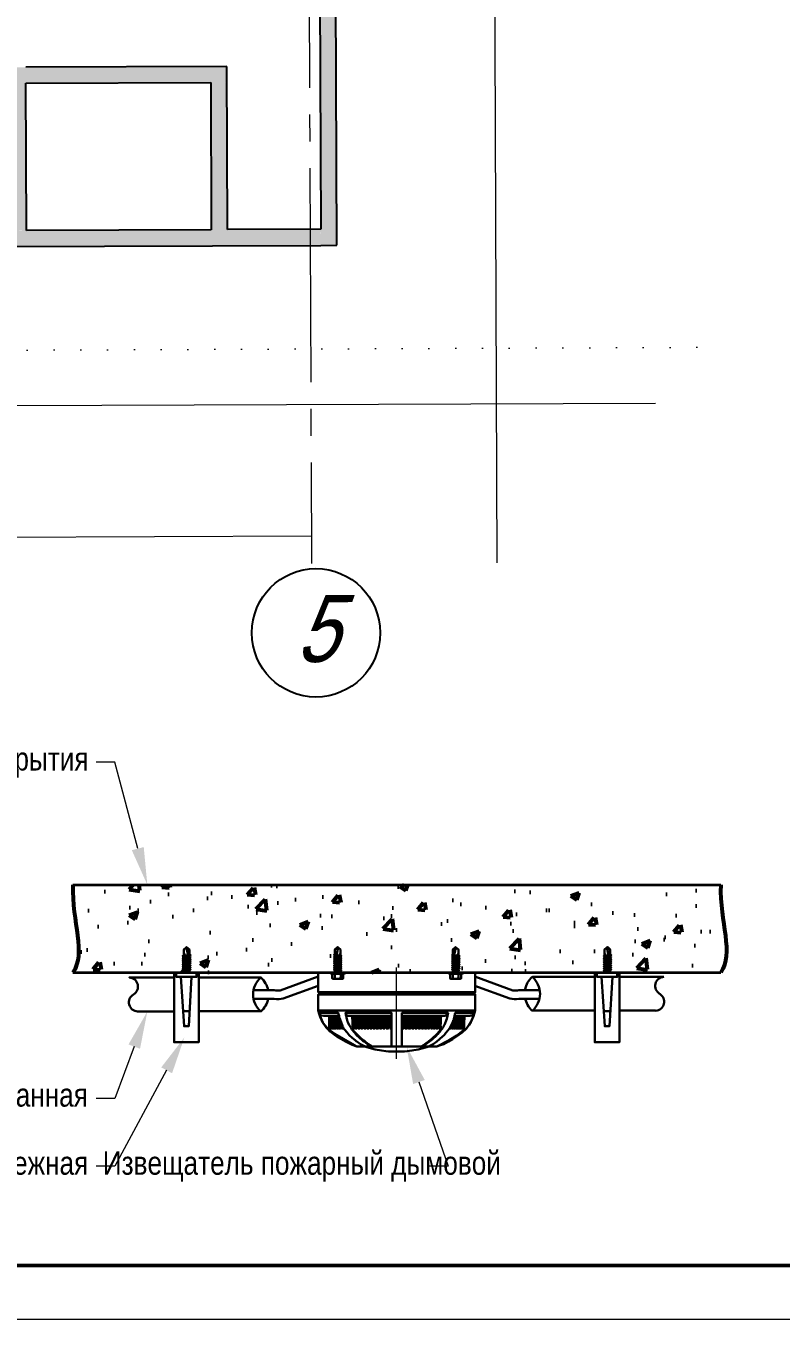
# Model space of a CAD drawing. Header units: millimetres. Extents: x 30169 to 203393, y 1026 to 13462.
# Drawn here: x 152278 to 155101, y 1026 to 5859 of the extents above; entities that cross this region are included whole.
import ezdxf
from ezdxf import colors
from ezdxf.entities.mleader import LeaderData, LeaderLine
from ezdxf.math import Vec2, Vec3

# ---------------------------------------------------------------- set-up
doc = ezdxf.new("R2010")
doc.units = ezdxf.units.MM
for name, pattern in [('LTYPE_5', [1100, 800, -100, 100, -100]), ('LTYPE_9', [100, 0, -100]), ('PDF_IMPORT', [1, 0.8, -0.2])]:
    doc.linetypes.add(name, pattern=pattern)
doc.layers.add('4.4.4._Сэндвич', color=252, linetype='Continuous', lineweight=53)
doc.layers.add('RC-Выноски', color=7, linetype='Continuous', lineweight=0)
doc.layers.add('DIP', color=7, linetype='Continuous')
doc.layers.add('Общий01', color=18, linetype='Continuous', lineweight=13, true_color=0x000000)
doc.layers.add('Стена', color=18, linetype='Continuous', lineweight=50, true_color=0x000000)
doc.styles.add('ARIALUNICODEMS', font='ARIALUNI.ttf')
doc.styles.add('RubezhCAD', font='arial.ttf', dxfattribs={"width": 0.8})

# ---------------------------------------------------------------- blocks, each defined once
blk = doc.blocks.new('книгохранилище')
at = {"layer": 'Стена', "linetype": 'Continuous', "lineweight": 5}
for points in [[(442393.4, -28567.4), (441880.4, -29977), (441936.8, -29997.5), (442449.8, -28587.9)], [(440867.3, -29544.4), (441075.9, -28971.1), (441019.5, -28950.6), (440810.9, -29523.8)], [(441055.4, -29027.5), (441760.8, -29284.3), (441781.3, -29227.9), (441075.9, -28971.1)], [(441704.4, -29263.8), (441516.3, -29780.6), (441572.7, -29801.1), (441760.8, -29284.3)]]:
    blk.add_hatch(color=252, dxfattribs=at).paths.add_polyline_path(points)
h = blk.add_hatch(color=252, dxfattribs=at)
h.paths.add_polyline_path([(440205.5, -29367.3), (441880.4, -29977), (441900.9, -29920.6), (440226, -29311)])
h.paths.add_polyline_path([(439641.6, -29162.1), (439662.2, -29105.7), (439006.7, -28867.2), (438986.1, -28923.5)])
at = {"color": 252, "lineweight": 18}
for points in [[(442088.7, -31317.9), (443418.8, -27663.6), (442956, -27197.2), (443514.6, -27400.5), (444073.1, -27603.8), (443610.3, -27137.4), (444851.4, -23727.4)], [(437609.4, -29055), (440055.2, -29945.2), (440521.6, -29482.4), (440318.3, -30040.9), (440115, -30599.5), (440581.4, -30136.7), (442850.6, -30962.6)]]:
    blk.add_lwpolyline(points, dxfattribs=at)
at = {"layer": 'Общий01', "color": 252, "linetype": 'LTYPE_5', "lineweight": 5}
blk.add_line((444198.9, -23489.9), (441436.2, -31080.4), dxfattribs=at)
at = {"layer": 'Общий01', "color": 252, "linetype": 'LTYPE_9', "lineweight": 5}
blk.add_line((443067, -30820.4), (440389.3, -29845.8), dxfattribs=at)
at = {"layer": 'Общий01', "color": 252, "linetype": 'Continuous', "lineweight": 5}
blk.add_line((438652.3, -29957.6), (441471.4, -30983.7), dxfattribs=at)
at = {"layer": 'Общий01', "color": 252, "linetype": 'Continuous', "lineweight": 25}
blk.add_circle((441362.4, -31329.4), 239.9, dxfattribs=at)
at = {"layer": 'Стена', "color": 252, "linetype": 'Continuous', "lineweight": 25}
for p, q in [((441936.8, -29997.5), (442484, -28494)), ((442393.4, -28567.4), (441900.9, -29920.6)), ((441781.3, -29227.9), (441075.9, -28971.1)), ((440867.3, -29544.4), (441055.4, -29027.5)), ((441055.4, -29027.5), (441704.4, -29263.8)), ((441572.7, -29801.1), (441781.3, -29227.9)), ((441704.4, -29263.8), (441516.3, -29780.6)), ((440205.5, -29367.3), (441880.4, -29977)), ((441516.3, -29780.6), (440867.3, -29544.4)), ((441900.9, -29920.6), (441572.7, -29801.1)), ((441880.4, -29977), (441936.8, -29997.5))]:
    blk.add_line(p, q, dxfattribs=at)
at = {"layer": 'Общий01', "color": 252, "linetype": 'Continuous', "lineweight": 25, "style": 'ARIALUNICODEMS', "oblique": 20, "width": 0.8}
blk.add_text('5', height=250, rotation=340, dxfattribs=at).set_placement((441252.2, -31405))
blk = doc.blocks.new('*U295')
at = {"lineweight": 0}
blk.add_lwpolyline([(-415, -5), (5, -5), (5, 292), (-415, 292)], close=True, dxfattribs=at)
at = {"color": 0, "linetype": 'Continuous', "lineweight": 50}
blk.add_lwpolyline([(-395, 287), (0, 287), (0, 0), (-395, 0)], close=True, dxfattribs=at)
blk = doc.blocks.new('монтBTH')
h = blk.add_hatch()
h.set_pattern_fill('AR-CONC', color=256, scale=5)
h.set_pattern_definition([(50, (4411700.45, -1102468.9), (910.9233, -79.6954), [95.25, -1047.75]), (355, (4411700.45, -1102468.9), (-176.2171, 955.2842), [76.2, -838.203]), (100.45144, (4411776.4, -1102475.6), (734.7062, 875.5888), [80.95, -890.4512]), (46.1842, (4411700.5, -1102214.9), (1355.3952, -210.2116), [142.875, -1571.625]), (96.63556, (4411813.4, -1102232.4), (1187.0207, 1237.1306), [121.425, -1335.678]), (351.18415, (4411700.5, -1102214.9), (1187.0207, 1237.1306), [114.3, -1257.2987]), (21, (4411827.45, -1102278.4), (758.072, -511.326), [95.25, -1047.75]), (326, (4411827.45, -1102278.4), (309.0101, 920.9398), [76.2, -838.2]), (71.45144, (4411890.6, -1102321), (1067.0821, 409.6138), [80.95, -890.4497]), (37.5, (4411700.45, -1102468.92), (15.44302, 422.7752), [0, -828.04, 0, -850.9, 0, -841.375]), (7.5, (4411700.45, -1102468.9), (334.0983, 500.90287), [0, -485.14, 0, -808.99, 0, -320.675]), (327.5, (4411417.24, -1102468.9), (677.95298, -28.64372), [0, -317.5, 0, -990.6, 0, -1314.45]), (317.5, (4411290.24, -1102468.9), (740.6459, 127.13246), [0, -412.75, 0, -657.86, 0, -933.45])])
edge = h.paths.add_edge_path()
edge.add_spline(control_points=[(4843061, -932126), (4843050, -932525), (4843205, -932861), (4843061, -933062)], knot_values=[0, 0, 0, 0, 1, 1, 1, 1], degree=3, periodic=0)
edge.add_line((4843061, -933062), (4849980, -933062))
edge.add_spline(control_points=[(4849980, -933062), (4850124, -932861), (4849969, -932525), (4849980, -932126)], knot_values=[0, 0, 0, 0, 1, 1, 1, 1], degree=3, periodic=0)
edge.add_line((4849980, -932126), (4843061, -932126))
h.paths.add_polyline_path([(4848778, -932875), (4848800, -932882), (4848811, -932875), (4848800, -932867), (4848779, -932867)], flags=16)
h.paths.add_polyline_path([(4847180, -933016), (4847191, -933020), (4847180, -933008)], flags=16)
h.paths.add_polyline_path([(4845930, -933020), (4845919, -933008), (4845919, -933016)], flags=16)
h.paths.add_polyline_path([(4844300, -932911), (4844297, -932900), (4844280, -932896), (4844276, -932897), (4844272, -932906)], flags=16)
for points in [[(4843061, -932126), (4843050, -932525), (4843205, -932861), (4843061, -933062)], [(4849980, -932126), (4849969, -932525), (4850124, -932861), (4849980, -933062)]]:
    blk.add_open_spline(points, degree=3)
at = {"layer": 'DIP', "linetype": 'ByBlock', "lineweight": 35, "ltscale": 26.2341}
blk.add_lwpolyline([(4843061, -932126), (4849980, -932126)], dxfattribs=at)
at = {"layer": 'DIP', "color": 7, "lineweight": 30}
for points in [[(4844288, -932886), (4844307, -932890), (4844318, -932897), (4844307, -932901), (4844245, -932890), (4844234, -932886), (4844245, -932878), (4844257, -932882)], [(4844257, -932886), (4844234, -932886)], [(4844318, -932920), (4844234, -932909)], [(4844276, -932897), (4844288, -932894), (4844284, -932882), (4844288, -932859), (4844272, -932794), (4844245, -932817), (4844245, -933039), (4844276, -933043), (4844284, -933050), (4844276, -933054), (4844245, -933050), (4844238, -933043), (4844245, -933039)], [(4844261, -932871), (4844245, -932867)], [(4844268, -932894), (4844257, -932890), (4844257, -932882), (4844261, -932878), (4844257, -932871)], [(4844307, -933062), (4844307, -932817), (4844276, -932791), (4844272, -932794)], [(4844288, -932867), (4844307, -932867), (4844318, -932875), (4844307, -932882), (4844284, -932875)], [(4844318, -932875), (4844288, -932871)], [(4844318, -932897), (4844288, -932894)], [(4845877, -932863), (4845858, -932867), (4845850, -932875), (4845858, -932878), (4845884, -932875)], [(4845850, -932875), (4845881, -932871)], [(4845877, -932886), (4845858, -932890), (4845850, -932897), (4845858, -932901), (4845919, -932890), (4845930, -932886), (4845919, -932878), (4845907, -932882)], [(4845850, -932897), (4845877, -932894)], [(4845850, -932917), (4845930, -932909)], [(4845858, -933062), (4845858, -932817), (4845888, -932791), (4845896, -932794)], [(4845888, -932897), (4845877, -932894), (4845881, -932882), (4845881, -932859), (4845896, -932794), (4845919, -932817), (4845919, -933035), (4845892, -933043), (4845881, -933050), (4845888, -933054), (4845919, -933050), (4845930, -933043), (4845919, -933035)], [(4845900, -932894), (4845907, -932890), (4845907, -932882), (4845904, -932875), (4845907, -932871), (4845919, -932867)], [(4845911, -932886), (4845930, -932886)], [(4847138, -932863), (4847119, -932867), (4847111, -932875), (4847119, -932878), (4847145, -932875)], [(4847111, -932875), (4847138, -932871)], [(4847138, -932886), (4847119, -932890), (4847111, -932897), (4847119, -932901), (4847180, -932890), (4847191, -932886), (4847180, -932878), (4847168, -932882)], [(4847111, -932897), (4847138, -932894)], [(4847111, -932917), (4847191, -932909)], [(4847119, -933062), (4847119, -932817), (4847149, -932791), (4847153, -932794)], [(4847149, -932897), (4847138, -932894), (4847141, -932882), (4847138, -932859), (4847153, -932794), (4847180, -932817), (4847180, -933035), (4847149, -933043), (4847141, -933050), (4847149, -933054), (4847180, -933050), (4847187, -933043), (4847180, -933035)], [(4847161, -932894), (4847168, -932890), (4847168, -932882), (4847164, -932875), (4847168, -932871), (4847180, -932867)], [(4847172, -932886), (4847191, -932886)], [(4848769, -932897), (4848780, -932894), (4848777, -932882), (4848780, -932859), (4848765, -932794), (4848738, -932817), (4848738, -933039), (4848769, -933043), (4848780, -933050), (4848769, -933054), (4848738, -933050), (4848731, -933043), (4848738, -933039)], [(4848780, -932886), (4848800, -932890), (4848811, -932897), (4848800, -932901), (4848738, -932890), (4848731, -932886), (4848738, -932878), (4848750, -932882)], [(4848750, -932886), (4848731, -932886)], [(4848811, -932920), (4848731, -932909)], [(4848754, -932871), (4848738, -932867)], [(4848761, -932894), (4848750, -932890), (4848750, -932882), (4848754, -932878), (4848750, -932871)], [(4848800, -933062), (4848800, -932817), (4848773, -932791), (4848765, -932794)], [(4848780, -932867), (4848800, -932867), (4848811, -932875), (4848800, -932882), (4848777, -932875)], [(4848811, -932875), (4848780, -932871)], [(4848811, -932897), (4848780, -932894)], [(4844318, -932940), (4844234, -932928)], [(4844318, -932962), (4844234, -932951)], [(4844318, -932985), (4844234, -932974)], [(4844318, -933008), (4844234, -932997)], [(4844318, -933031), (4844234, -933020)], [(4844284, -933050), (4844238, -933043)], [(4844245, -933050), (4844245, -933062)], [(4845820, -933073), (4845820, -933066)], [(4845823, -933062), (4845961, -933062)], [(4845850, -932940), (4845930, -932928)], [(4845850, -932962), (4845930, -932951)], [(4845850, -932985), (4845930, -932974)], [(4845850, -933008), (4845930, -932997)], [(4845850, -933031), (4845930, -933020)], [(4845881, -933050), (4845930, -933043)], [(4845919, -933050), (4845919, -933062)], [(4845965, -933066), (4845965, -933073)], [(4847080, -933073), (4847080, -933066)], [(4847084, -933062), (4847222, -933062)], [(4847111, -932940), (4847191, -932928)], [(4847111, -932962), (4847191, -932951)], [(4847111, -932985), (4847191, -932974)], [(4847111, -933008), (4847191, -932997)], [(4847111, -933031), (4847191, -933020)], [(4847141, -933050), (4847187, -933043)], [(4847180, -933050), (4847180, -933062)], [(4847225, -933066), (4847225, -933073)], [(4848811, -932940), (4848731, -932928)], [(4848811, -932962), (4848731, -932951)], [(4848811, -932985), (4848731, -932974)], [(4848811, -933008), (4848731, -932997)], [(4848811, -933031), (4848731, -933020)], [(4848780, -933050), (4848731, -933043)], [(4848738, -933050), (4848738, -933062)], [(4844330, -933108), (4844299, -933635), (4844249, -933635), (4844215, -933108)], [(4844406, -933115), (4845071, -933115)], [(4845277, -933253), (4845682, -933106)], [(4845308, -933339), (4845682, -933204)], [(4845961, -933077), (4845823, -933077)], [(4845831, -933077), (4845831, -933123)], [(4845846, -933131), (4845934, -933131)], [(4845858, -933077), (4845858, -933123)], [(4845923, -933077), (4845923, -933123)], [(4845949, -933077), (4845949, -933123)], [(4847222, -933077), (4847084, -933077)], [(4847092, -933077), (4847092, -933123)], [(4847103, -933131), (4847195, -933131)], [(4847119, -933077), (4847119, -933123)], [(4847180, -933077), (4847180, -933123)], [(4847760, -933253), (4847355, -933106)], [(4847729, -933339), (4847355, -933204)], [(4848635, -933108), (4847970, -933108)], [(4848708, -933108), (4848742, -933635), (4848792, -933635), (4848826, -933108)], [(4849373, -933108), (4848899, -933108)], [(4845213, -933252), (4844991, -933252)], [(4846996, -933524), (4846996, -933532), (4846992, -933547), (4846992, -933593), (4846989, -933639), (4846989, -933654), (4846989, -933658), (4846989, -933665), (4846985, -933681), (4846973, -933692), (4846947, -933719), (4846897, -933765), (4846843, -933811), (4846840, -933811), (4846821, -933826), (4846805, -933837), (4846782, -933853), (4846794, -933853), (4846821, -933853), (4846847, -933853), (4846859, -933853), (4846870, -933853), (4846882, -933853), (4846893, -933853), (4846901, -933853), (4846912, -933853), (4846920, -933853), (4846927, -933853), (4846931, -933853), (4846939, -933853), (4846943, -933853), (4846947, -933853), (4846989, -933837), (4847023, -933826), (4847073, -933799), (4847115, -933772), (4847149, -933753), (4847218, -933704), (4847222, -933700), (4847233, -933688), (4847248, -933677), (4847268, -933654), (4847279, -933639), (4847317, -933585), (4847340, -933528), (4847359, -933467), (4847359, -933459), (4847359, -933440), (4847359, -933379), (4847359, -933322), (4847359, -933302), (4847359, -933295), (4847348, -933295), (4847325, -933295), (4847252, -933295), (4847183, -933295), (4847157, -933295), (4847149, -933295), (4847138, -933295), (4847111, -933295), (4847084, -933295), (4847073, -933295), (4847061, -933295), (4847027, -933295), (4846970, -933295), (4846901, -933295), (4846817, -933295), (4846725, -933295), (4846519, -933295), (4846316, -933295), (4846225, -933295), (4846140, -933295), (4846072, -933295), (4846014, -933295), (4845980, -933295), (4845969, -933295), (4845957, -933295), (4845930, -933295), (4845904, -933295), (4845892, -933295), (4845884, -933295), (4845858, -933295), (4845789, -933295), (4845716, -933295), (4845693, -933295), (4845682, -933295), (4845682, -933302), (4845682, -933322), (4845682, -933379), (4845682, -933440), (4845682, -933459), (4845682, -933467), (4845701, -933536), (4845728, -933593), (4845766, -933650), (4845797, -933681), (4845823, -933704), (4845881, -933746), (4845972, -933799), (4846045, -933834), (4846095, -933853), (4846068, -933841), (4845980, -933799), (4845858, -933727), (4845858, -933715)], [(4845686, -933272), (4845686, -933272)], [(4845686, -933295), (4845686, -933295)], [(4845701, -933291), (4845701, -933272)], [(4847340, -933272), (4847340, -933291)], [(4847825, -933252), (4848046, -933252)], [(4844310, -933474), (4844238, -933474)], [(4844991, -933343), (4845213, -933343)], [(4847359, -933467), (4847348, -933467), (4847321, -933467), (4847279, -933467), (4847225, -933467), (4847092, -933467), (4846939, -933467), (4846786, -933467), (4846652, -933467), (4846599, -933467), (4846557, -933467), (4846530, -933467), (4846519, -933467), (4846511, -933467), (4846484, -933467), (4846442, -933467), (4846389, -933467), (4846255, -933467), (4846102, -933467), (4845949, -933467), (4845816, -933467), (4845762, -933467), (4845720, -933467), (4845693, -933467), (4845682, -933467)], [(4845686, -933467), (4845686, -933467)], [(4845686, -933467), (4845686, -933467)], [(4846523, -933467), (4846523, -933467)], [(4848046, -933343), (4847825, -933343)], [(4848731, -933474), (4848803, -933474)], [(4845690, -933493), (4845709, -933547), (4845732, -933597), (4845751, -933623), (4845778, -933654), (4845804, -933688), (4845827, -933704), (4845858, -933727)], [(4846064, -933524), (4846064, -933532), (4846064, -933547), (4846064, -933593), (4846068, -933639), (4846068, -933654), (4846068, -933658), (4846053, -933658), (4846053, -933665), (4846056, -933681), (4846102, -933727), (4846152, -933776), (4846156, -933776), (4846163, -933784), (4846175, -933791), (4846179, -933795), (4846186, -933803), (4846198, -933811), (4846202, -933814), (4846213, -933822), (4846244, -933841), (4846259, -933853), (4846247, -933853), (4846221, -933853), (4846194, -933853), (4846182, -933853), (4846133, -933826), (4846095, -933799), (4846091, -933799), (4846087, -933795), (4846076, -933784), (4846045, -933761), (4846014, -933730), (4845991, -933704), (4845984, -933696), (4845969, -933677), (4845957, -933662), (4845949, -933650), (4845949, -933646), (4845942, -933635), (4845942, -933631), (4845915, -933562), (4845907, -933539), (4845904, -933528), (4845904, -933524), (4845900, -933505), (4845896, -933493), (4845888, -933493), (4845862, -933493), (4845793, -933493), (4845724, -933493), (4845697, -933493), (4845690, -933493), (4845705, -933513), (4845716, -933520), (4845739, -933524), (4845747, -933524), (4845766, -933524), (4845820, -933524), (4845877, -933524), (4845896, -933524), (4845904, -933524)], [(4845697, -933501), (4845697, -933501)], [(4846068, -933841), (4846068, -933837), (4845858, -933715), (4845808, -933681), (4845804, -933665), (4845804, -933658), (4845804, -933654), (4845800, -933639), (4845800, -933593), (4845797, -933547), (4845797, -933532), (4845797, -933524), (4845797, -933532), (4845800, -933547), (4845800, -933593), (4845804, -933639), (4845804, -933654), (4845804, -933658)], [(4845808, -933524), (4845808, -933532), (4845812, -933547), (4845812, -933593), (4845816, -933639), (4845816, -933654), (4845816, -933658), (4845812, -933658), (4845812, -933654), (4845812, -933639), (4845808, -933593), (4845808, -933547), (4845804, -933532), (4845804, -933524), (4845804, -933532), (4845804, -933547), (4845804, -933593), (4845808, -933639), (4845808, -933654), (4845808, -933658), (4845804, -933654), (4845804, -933639), (4845804, -933593), (4845800, -933547), (4845800, -933532), (4845800, -933524)], [(4845827, -933524), (4845827, -933532), (4845827, -933547), (4845831, -933593), (4845831, -933639), (4845835, -933654), (4845835, -933658), (4845827, -933658), (4845827, -933654), (4845827, -933639), (4845823, -933593), (4845823, -933547), (4845823, -933532), (4845820, -933524), (4845820, -933532), (4845820, -933547), (4845820, -933593), (4845823, -933639), (4845823, -933654), (4845823, -933658), (4845820, -933658), (4845820, -933654), (4845820, -933639), (4845816, -933593), (4845812, -933547), (4845812, -933532), (4845812, -933524)], [(4845839, -933524), (4845839, -933532), (4845839, -933547), (4845842, -933593), (4845846, -933639), (4845846, -933654), (4845846, -933658), (4845839, -933658), (4845839, -933654), (4845839, -933639), (4845835, -933593), (4845835, -933547), (4845831, -933532), (4845831, -933524)], [(4845835, -933524), (4845835, -933524)], [(4845854, -933524), (4845854, -933532), (4845854, -933547), (4845858, -933593), (4845858, -933639), (4845858, -933654), (4845862, -933658), (4845850, -933658), (4845850, -933654), (4845850, -933639), (4845846, -933593), (4845846, -933547), (4845846, -933532), (4845846, -933524)], [(4845869, -933524), (4845869, -933532), (4845869, -933547), (4845873, -933593), (4845873, -933639), (4845873, -933654), (4845873, -933658), (4845865, -933658), (4845865, -933654), (4845865, -933639), (4845862, -933593), (4845862, -933547), (4845862, -933532), (4845862, -933524)], [(4845884, -933524), (4845884, -933532), (4845888, -933547), (4845888, -933593), (4845892, -933639), (4845892, -933654), (4845892, -933658), (4845881, -933658), (4845881, -933654), (4845881, -933639), (4845877, -933593), (4845877, -933547), (4845877, -933532), (4845877, -933524)], [(4845904, -933532), (4845904, -933539), (4845904, -933555), (4845907, -933597), (4845907, -933639), (4845911, -933654), (4845911, -933658), (4845900, -933658), (4845900, -933654), (4845900, -933639), (4845896, -933593), (4845892, -933547), (4845892, -933532), (4845892, -933524)], [(4845927, -933600), (4845927, -933612), (4845930, -933631), (4845930, -933650), (4845930, -933658), (4845919, -933658), (4845919, -933642), (4845915, -933612), (4845915, -933581), (4845915, -933566)], [(4847069, -933493), (4847054, -933555), (4847031, -933620), (4847023, -933631), (4847023, -933635), (4847015, -933646), (4847012, -933650), (4847004, -933662), (4847004, -933665), (4846996, -933673), (4846981, -933696), (4846973, -933704), (4846970, -933704), (4846970, -933707), (4846962, -933715), (4846958, -933719), (4846950, -933727), (4846950, -933730), (4846939, -933742), (4846931, -933749), (4846927, -933749), (4846897, -933776), (4846870, -933799), (4846832, -933826), (4846782, -933853), (4846763, -933853), (4846748, -933853), (4846729, -933853), (4846714, -933853), (4846691, -933853), (4846675, -933853), (4846652, -933853), (4846637, -933853), (4846614, -933853), (4846599, -933853), (4846576, -933853), (4846557, -933853), (4846519, -933853), (4846484, -933853), (4846465, -933853), (4846442, -933853), (4846427, -933853), (4846404, -933853), (4846385, -933853), (4846366, -933853), (4846347, -933853), (4846328, -933853), (4846312, -933853), (4846293, -933853), (4846278, -933853), (4846259, -933853), (4846209, -933826), (4846171, -933799), (4846167, -933799), (4846163, -933795), (4846152, -933784), (4846121, -933761), (4846091, -933730), (4846068, -933704), (4846041, -933669), (4846033, -933654), (4846030, -933650), (4846026, -933642), (4846014, -933623), (4845999, -933593), (4845995, -933585), (4845988, -933558), (4845984, -933547), (4845984, -933536), (4845980, -933524), (4845976, -933513), (4845972, -933493), (4845976, -933505), (4845988, -933516), (4845999, -933524), (4846007, -933524), (4846011, -933524), (4846026, -933524), (4846079, -933524), (4846152, -933524), (4846236, -933524), (4846320, -933524), (4846396, -933524), (4846446, -933524), (4846461, -933524), (4846465, -933524)], [(4846465, -933853), (4846465, -933841), (4846465, -933826), (4846465, -933807), (4846465, -933799), (4846465, -933784), (4846465, -933753), (4846465, -933719), (4846465, -933704), (4846465, -933696), (4846465, -933669), (4846465, -933597), (4846465, -933524), (4846465, -933501), (4846465, -933493), (4846461, -933493), (4846446, -933493), (4846389, -933493), (4846309, -933493), (4846221, -933493), (4846129, -933493), (4846049, -933493), (4845991, -933493), (4845976, -933493), (4845972, -933493)], [(4845976, -933501), (4845972, -933501)], [(4846045, -933524), (4846045, -933528), (4846045, -933543), (4846049, -933581), (4846049, -933620), (4846049, -933631), (4846049, -933635), (4846060, -933646), (4846068, -933654)], [(4846045, -933543), (4846064, -933543), (4846064, -933555), (4846064, -933581), (4846064, -933608), (4846064, -933620), (4846064, -933654)], [(4846064, -933547), (4846064, -933547)], [(4846095, -933658), (4846095, -933654), (4846095, -933639), (4846095, -933593), (4846095, -933547), (4846091, -933532), (4846091, -933524), (4846091, -933532), (4846091, -933547), (4846095, -933593), (4846095, -933639), (4846095, -933654), (4846095, -933658), (4846079, -933658), (4846079, -933654), (4846079, -933639), (4846076, -933593), (4846076, -933547), (4846076, -933532), (4846076, -933524)], [(4846121, -933524), (4846121, -933532), (4846121, -933547), (4846121, -933593), (4846125, -933639), (4846125, -933654), (4846125, -933658), (4846125, -933654), (4846125, -933639), (4846125, -933593), (4846121, -933547), (4846121, -933532), (4846121, -933524), (4846121, -933532), (4846121, -933547), (4846121, -933593), (4846121, -933639), (4846125, -933654), (4846125, -933658), (4846110, -933658), (4846110, -933654), (4846106, -933639), (4846106, -933593), (4846106, -933547), (4846102, -933532), (4846102, -933524)], [(4846106, -933524), (4846106, -933524)], [(4846148, -933524), (4846148, -933532), (4846148, -933547), (4846152, -933593), (4846152, -933639), (4846152, -933654), (4846152, -933658), (4846152, -933654), (4846152, -933639), (4846152, -933593), (4846152, -933547), (4846152, -933532), (4846152, -933524), (4846152, -933532), (4846152, -933547), (4846156, -933593), (4846156, -933639), (4846156, -933654), (4846156, -933658), (4846137, -933658), (4846137, -933654), (4846137, -933639), (4846137, -933593), (4846137, -933547), (4846137, -933532), (4846137, -933524)], [(4846186, -933524), (4846186, -933532), (4846186, -933547), (4846186, -933593), (4846186, -933639), (4846190, -933654), (4846190, -933658), (4846171, -933658), (4846171, -933654), (4846171, -933639), (4846167, -933593), (4846167, -933547), (4846167, -933532), (4846167, -933524)], [(4846217, -933524), (4846217, -933532), (4846217, -933547), (4846221, -933593), (4846221, -933639), (4846221, -933654), (4846221, -933658), (4846202, -933658), (4846202, -933654), (4846202, -933639), (4846202, -933593), (4846198, -933547), (4846198, -933532), (4846198, -933524)], [(4846209, -933524), (4846209, -933532), (4846213, -933547), (4846213, -933593), (4846213, -933639), (4846213, -933654), (4846213, -933658), (4846213, -933654), (4846213, -933639), (4846213, -933593), (4846213, -933547), (4846213, -933532), (4846213, -933524)], [(4846232, -933524), (4846232, -933532), (4846232, -933547), (4846232, -933593), (4846236, -933639), (4846236, -933654), (4846236, -933658), (4846255, -933658), (4846255, -933654), (4846255, -933639), (4846251, -933593), (4846251, -933547), (4846251, -933532), (4846251, -933524)], [(4846286, -933524), (4846286, -933532), (4846286, -933547), (4846286, -933593), (4846289, -933639), (4846289, -933654), (4846289, -933658), (4846270, -933658), (4846270, -933654), (4846267, -933639), (4846267, -933593), (4846267, -933547), (4846267, -933532), (4846267, -933524)], [(4846278, -933524), (4846278, -933532), (4846278, -933547), (4846278, -933593), (4846278, -933639), (4846278, -933654), (4846278, -933658), (4846278, -933654), (4846278, -933639), (4846278, -933593), (4846278, -933547), (4846274, -933532), (4846274, -933524)], [(4846320, -933524), (4846320, -933532), (4846320, -933547), (4846324, -933593), (4846324, -933639), (4846324, -933654), (4846324, -933658), (4846301, -933658), (4846301, -933654), (4846301, -933639), (4846301, -933593), (4846301, -933547), (4846301, -933532), (4846301, -933524)], [(4846312, -933524), (4846312, -933524)], [(4846358, -933524), (4846358, -933532), (4846358, -933547), (4846358, -933593), (4846358, -933639), (4846358, -933654), (4846358, -933658), (4846339, -933658), (4846339, -933654), (4846335, -933639), (4846335, -933593), (4846335, -933547), (4846335, -933532), (4846335, -933524)], [(4846347, -933658), (4846347, -933654), (4846347, -933639), (4846343, -933593), (4846343, -933547), (4846343, -933532), (4846343, -933524), (4846343, -933532), (4846343, -933547), (4846343, -933593), (4846343, -933639), (4846343, -933654), (4846343, -933658)], [(4846393, -933524), (4846393, -933532), (4846393, -933547), (4846393, -933593), (4846393, -933639), (4846393, -933654), (4846393, -933658), (4846374, -933658), (4846374, -933654), (4846374, -933639), (4846374, -933593), (4846370, -933547), (4846370, -933532), (4846370, -933524)], [(4846374, -933524), (4846374, -933524)], [(4846431, -933524), (4846431, -933532), (4846431, -933547), (4846431, -933593), (4846431, -933639), (4846431, -933654), (4846431, -933658), (4846408, -933658), (4846408, -933654), (4846408, -933639), (4846408, -933593), (4846408, -933547), (4846408, -933532), (4846408, -933524)], [(4846412, -933658), (4846412, -933654), (4846412, -933639), (4846412, -933593), (4846412, -933547), (4846412, -933532), (4846412, -933524), (4846412, -933532), (4846412, -933547), (4846412, -933593), (4846416, -933639), (4846416, -933654), (4846416, -933658)], [(4846446, -933524), (4846446, -933532), (4846446, -933547), (4846450, -933593), (4846450, -933639), (4846450, -933654), (4846450, -933658)], [(4846576, -933524), (4846580, -933524), (4846595, -933524), (4846645, -933524), (4846721, -933524), (4846805, -933524), (4846889, -933524), (4846962, -933524), (4847015, -933524), (4847031, -933524), (4847034, -933524), (4847057, -933513), (4847065, -933501), (4847069, -933493), (4847065, -933493), (4847046, -933493), (4846992, -933493), (4846912, -933493), (4846821, -933493), (4846733, -933493), (4846652, -933493), (4846595, -933493), (4846580, -933493), (4846576, -933493), (4846576, -933501), (4846576, -933524), (4846576, -933597), (4846576, -933669), (4846576, -933696), (4846576, -933704), (4846576, -933719), (4846576, -933753), (4846576, -933784), (4846576, -933799), (4846576, -933807), (4846576, -933826), (4846576, -933841), (4846576, -933853)], [(4846595, -933524), (4846595, -933532), (4846595, -933547), (4846595, -933593), (4846595, -933639), (4846595, -933654), (4846595, -933658), (4846576, -933658)], [(4846591, -933658), (4846591, -933654), (4846591, -933639), (4846591, -933593), (4846591, -933547), (4846591, -933532), (4846591, -933524)], [(4846595, -933524), (4846595, -933524)], [(4846610, -933658), (4846610, -933654), (4846610, -933639), (4846610, -933593), (4846610, -933547), (4846610, -933532), (4846610, -933524), (4846610, -933532), (4846610, -933547), (4846610, -933593), (4846610, -933639), (4846610, -933654), (4846610, -933658), (4846633, -933658), (4846633, -933654), (4846633, -933639), (4846633, -933593), (4846633, -933547), (4846633, -933532), (4846633, -933524)], [(4846629, -933524), (4846629, -933532), (4846629, -933547), (4846626, -933593), (4846626, -933639), (4846626, -933654), (4846626, -933658)], [(4846668, -933524), (4846668, -933532), (4846668, -933547), (4846668, -933593), (4846668, -933639), (4846668, -933654), (4846668, -933658), (4846645, -933658), (4846645, -933654), (4846645, -933639), (4846645, -933593), (4846649, -933547), (4846649, -933532), (4846649, -933524), (4846649, -933532), (4846649, -933547), (4846649, -933593), (4846649, -933639), (4846645, -933654), (4846645, -933658)], [(4846664, -933524), (4846664, -933532), (4846664, -933547), (4846664, -933593), (4846660, -933639), (4846660, -933654), (4846660, -933658)], [(4846706, -933524), (4846706, -933532), (4846706, -933547), (4846702, -933593), (4846702, -933639), (4846702, -933654), (4846702, -933658), (4846683, -933658), (4846683, -933654), (4846683, -933639), (4846683, -933593), (4846683, -933547), (4846683, -933532), (4846683, -933524), (4846683, -933532), (4846683, -933547), (4846683, -933593), (4846683, -933639), (4846683, -933654), (4846683, -933658)], [(4846698, -933524), (4846698, -933532), (4846698, -933547), (4846698, -933593), (4846694, -933639), (4846694, -933654), (4846694, -933658)], [(4846740, -933524), (4846740, -933532), (4846740, -933547), (4846736, -933593), (4846736, -933639), (4846736, -933654), (4846736, -933658), (4846717, -933658), (4846717, -933654), (4846717, -933639), (4846717, -933593), (4846717, -933547), (4846717, -933532), (4846717, -933524)], [(4846721, -933524), (4846721, -933532), (4846721, -933547), (4846717, -933593), (4846717, -933639), (4846717, -933654), (4846717, -933658)], [(4846733, -933524), (4846733, -933532), (4846733, -933547), (4846729, -933593), (4846729, -933639), (4846729, -933654), (4846729, -933658)], [(4846775, -933524), (4846775, -933532), (4846775, -933547), (4846771, -933593), (4846771, -933639), (4846771, -933654), (4846771, -933658), (4846752, -933658), (4846752, -933654), (4846752, -933639), (4846752, -933593), (4846752, -933547), (4846752, -933532), (4846752, -933524)], [(4846756, -933524), (4846756, -933532), (4846756, -933547), (4846752, -933593), (4846752, -933639), (4846752, -933654), (4846752, -933658)], [(4846756, -933524), (4846756, -933524)], [(4846763, -933524), (4846763, -933532), (4846763, -933547), (4846763, -933593), (4846763, -933639), (4846763, -933654), (4846763, -933658)], [(4846809, -933524), (4846809, -933532), (4846809, -933547), (4846805, -933593), (4846805, -933639), (4846805, -933654), (4846805, -933658), (4846786, -933658), (4846786, -933654), (4846786, -933639), (4846786, -933593), (4846786, -933547), (4846790, -933532), (4846790, -933524), (4846790, -933532), (4846790, -933547), (4846786, -933593), (4846786, -933639), (4846786, -933654), (4846786, -933658)], [(4846798, -933524), (4846798, -933532), (4846798, -933547), (4846798, -933593), (4846794, -933639), (4846794, -933654), (4846794, -933658)], [(4846840, -933524), (4846840, -933532), (4846840, -933547), (4846840, -933593), (4846840, -933639), (4846840, -933654), (4846840, -933658), (4846817, -933658), (4846821, -933654), (4846821, -933639), (4846821, -933593), (4846821, -933547), (4846821, -933532), (4846821, -933524)], [(4846824, -933524), (4846824, -933532), (4846824, -933547), (4846821, -933593), (4846821, -933639), (4846821, -933654), (4846821, -933658)], [(4846828, -933658), (4846828, -933654), (4846828, -933639), (4846828, -933593), (4846828, -933547), (4846828, -933532), (4846828, -933524)], [(4846832, -933524), (4846832, -933524)], [(4846874, -933524), (4846874, -933532), (4846874, -933547), (4846870, -933593), (4846870, -933639), (4846870, -933654), (4846870, -933658), (4846851, -933658), (4846851, -933654), (4846851, -933639), (4846855, -933593), (4846855, -933547), (4846855, -933532), (4846855, -933524), (4846855, -933532), (4846855, -933547), (4846855, -933593), (4846851, -933639), (4846851, -933654), (4846851, -933658)], [(4847241, -933635), (4847237, -933639), (4847237, -933631), (4847237, -933620), (4847241, -933581), (4847241, -933543), (4847241, -933528), (4847245, -933524), (4847245, -933532), (4847245, -933547), (4847241, -933593), (4847241, -933639), (4847237, -933654), (4847237, -933658), (4847237, -933665), (4847229, -933681), (4847161, -933734), (4847080, -933784), (4846947, -933853), (4846985, -933837), (4847019, -933826), (4847069, -933799), (4847214, -933704), (4847237, -933685), (4847252, -933669), (4847260, -933662), (4847264, -933658), (4847271, -933650), (4847294, -933620), (4847310, -933593), (4847332, -933543), (4847352, -933493), (4847340, -933493), (4847317, -933493), (4847248, -933493), (4847176, -933493), (4847153, -933493), (4847145, -933493), (4847141, -933505), (4847141, -933509), (4847138, -933524), (4847138, -933532), (4847134, -933543), (4847134, -933547), (4847130, -933558), (4847130, -933562), (4847122, -933574), (4847122, -933578), (4847119, -933593), (4847115, -933593), (4847111, -933608), (4847084, -933658), (4847050, -933704), (4847046, -933704), (4847046, -933707), (4847038, -933715), (4847027, -933730), (4847008, -933746), (4846947, -933799), (4846908, -933826), (4846859, -933853)], [(4846859, -933658), (4846859, -933654), (4846859, -933639), (4846859, -933593), (4846859, -933547), (4846859, -933532), (4846859, -933524)], [(4846863, -933524), (4846863, -933524)], [(4846905, -933524), (4846905, -933532), (4846905, -933547), (4846905, -933593), (4846901, -933639), (4846901, -933654), (4846901, -933658), (4846885, -933658), (4846885, -933654), (4846885, -933639), (4846885, -933593), (4846885, -933547), (4846885, -933532), (4846885, -933524)], [(4846893, -933524), (4846893, -933524)], [(4846935, -933524), (4846935, -933532), (4846935, -933547), (4846935, -933593), (4846931, -933639), (4846931, -933654), (4846931, -933658), (4846912, -933658), (4846912, -933654), (4846916, -933639), (4846916, -933593), (4846916, -933547), (4846916, -933532), (4846916, -933524)], [(4846920, -933524), (4846920, -933524)], [(4846966, -933524), (4846966, -933532), (4846966, -933547), (4846962, -933593), (4846962, -933639), (4846962, -933654), (4846962, -933658), (4846943, -933658), (4846943, -933654), (4846947, -933639), (4846947, -933593), (4846947, -933547), (4846947, -933532), (4846947, -933524)], [(4846950, -933524), (4846947, -933532), (4846947, -933547), (4846947, -933593), (4846947, -933639), (4846947, -933654), (4846947, -933658)], [(4846950, -933524), (4846950, -933524)], [(4846973, -933658), (4846981, -933646), (4846985, -933646), (4846992, -933635), (4846992, -933658), (4846989, -933658), (4846973, -933658), (4846973, -933654), (4846973, -933639), (4846973, -933593), (4846977, -933547), (4846977, -933532), (4846977, -933524), (4846977, -933532), (4846977, -933547), (4846977, -933589), (4846973, -933635), (4846973, -933650), (4846973, -933654)], [(4847069, -933501), (4847065, -933501)], [(4847126, -933566), (4847126, -933581), (4847122, -933612), (4847122, -933642), (4847122, -933658), (4847111, -933658), (4847111, -933650), (4847111, -933631), (4847111, -933612), (4847111, -933604)], [(4847115, -933604), (4847115, -933604)], [(4847149, -933524), (4847145, -933532), (4847145, -933547), (4847145, -933593), (4847141, -933639), (4847141, -933654), (4847141, -933658), (4847130, -933658), (4847130, -933654), (4847130, -933639), (4847134, -933597), (4847134, -933555), (4847134, -933543), (4847138, -933536)], [(4847138, -933524), (4847145, -933524), (4847164, -933524), (4847222, -933524), (4847275, -933524), (4847294, -933524), (4847302, -933524), (4847313, -933520), (4847325, -933520), (4847336, -933509), (4847352, -933493)], [(4847164, -933524), (4847164, -933532), (4847164, -933547), (4847161, -933593), (4847161, -933639), (4847161, -933654), (4847161, -933658), (4847149, -933658), (4847149, -933654), (4847149, -933639), (4847153, -933593), (4847153, -933547), (4847153, -933532), (4847153, -933524)], [(4847157, -933524), (4847157, -933524)], [(4847180, -933524), (4847180, -933532), (4847180, -933547), (4847180, -933593), (4847176, -933639), (4847176, -933654), (4847176, -933658), (4847164, -933658), (4847168, -933654), (4847168, -933639), (4847168, -933593), (4847172, -933547), (4847172, -933532), (4847172, -933524)], [(4847195, -933524), (4847195, -933532), (4847195, -933547), (4847191, -933593), (4847191, -933639), (4847191, -933654), (4847191, -933658), (4847180, -933658), (4847180, -933654), (4847183, -933639), (4847183, -933593), (4847187, -933547), (4847187, -933532), (4847187, -933524)], [(4847206, -933524), (4847206, -933532), (4847206, -933547), (4847206, -933593), (4847203, -933639), (4847203, -933654), (4847203, -933658), (4847195, -933658), (4847195, -933654), (4847195, -933639), (4847199, -933593), (4847199, -933547), (4847199, -933532), (4847203, -933524)], [(4847218, -933524), (4847218, -933532), (4847218, -933547), (4847218, -933593), (4847214, -933639), (4847214, -933654), (4847214, -933658), (4847206, -933658), (4847206, -933654), (4847206, -933639), (4847210, -933593), (4847214, -933547), (4847214, -933532), (4847214, -933524)], [(4847229, -933524), (4847229, -933532), (4847229, -933547), (4847225, -933593), (4847222, -933639), (4847222, -933654), (4847222, -933658), (4847218, -933658), (4847218, -933654), (4847218, -933639), (4847222, -933593), (4847222, -933547), (4847222, -933532), (4847222, -933524)], [(4847241, -933524), (4847241, -933532), (4847241, -933547), (4847237, -933593), (4847237, -933639), (4847233, -933654), (4847233, -933658), (4847233, -933654), (4847233, -933639), (4847237, -933593), (4847237, -933547), (4847237, -933532), (4847237, -933524), (4847237, -933532), (4847233, -933547), (4847233, -933593), (4847229, -933639), (4847229, -933654), (4847229, -933658), (4847225, -933658), (4847225, -933654), (4847225, -933639), (4847229, -933593), (4847229, -933547), (4847233, -933532), (4847233, -933524)], [(4847245, -933524), (4847241, -933532), (4847241, -933547), (4847241, -933593), (4847237, -933639), (4847237, -933654), (4847237, -933658)], [(4845800, -933635), (4845804, -933639)], [(4845804, -933658), (4845804, -933658)], [(4845804, -933662), (4845804, -933662)], [(4845804, -933662), (4845804, -933662)], [(4845804, -933662), (4845804, -933662)], [(4845808, -933658), (4845808, -933658)], [(4845808, -933662), (4845808, -933662)], [(4845808, -933662), (4845808, -933662)], [(4845812, -933662), (4845812, -933662)], [(4845812, -933681), (4845812, -933681)], [(4845816, -933662), (4845816, -933662)], [(4845820, -933662), (4845820, -933662)], [(4845823, -933662), (4845823, -933662)], [(4845823, -933707), (4845823, -933707)], [(4845827, -933662), (4845827, -933662)], [(4845827, -933707), (4845827, -933707)], [(4845835, -933662), (4845835, -933662)], [(4845839, -933662), (4845839, -933662)], [(4845846, -933662), (4845846, -933662)], [(4845850, -933662), (4845850, -933662)], [(4845858, -933719), (4845858, -933719)], [(4845858, -933730), (4845858, -933730)], [(4845858, -933730), (4845858, -933730)], [(4845862, -933662), (4845862, -933662)], [(4845865, -933662), (4845865, -933662)], [(4845873, -933662), (4845873, -933662)], [(4845881, -933662), (4845881, -933662)], [(4845892, -933662), (4845892, -933662)], [(4845900, -933662), (4845900, -933662)], [(4845911, -933662), (4845911, -933662)], [(4845919, -933662), (4845919, -933662)], [(4845930, -933662), (4845930, -933662)], [(4845949, -933646), (4845953, -933658), (4845938, -933658), (4845938, -933623)], [(4845938, -933662), (4845938, -933662)], [(4845953, -933662), (4845953, -933662)], [(4845991, -933707), (4845991, -933707)], [(4846049, -933639), (4846049, -933639)], [(4846053, -933662), (4846053, -933662)], [(4846064, -933620), (4846064, -933620)], [(4846064, -933623), (4846064, -933623)], [(4846064, -933623), (4846064, -933623)], [(4846064, -933623), (4846064, -933623)], [(4846068, -933658), (4846068, -933658)], [(4846068, -933662), (4846068, -933662)], [(4846079, -933662), (4846079, -933662)], [(4846095, -933662), (4846095, -933662)], [(4846098, -933662), (4846098, -933662)], [(4846110, -933662), (4846110, -933662)], [(4846125, -933662), (4846125, -933662)], [(4846125, -933662), (4846125, -933662)], [(4846140, -933662), (4846140, -933662)], [(4846152, -933662), (4846152, -933662)], [(4846156, -933662), (4846156, -933662)], [(4846171, -933662), (4846171, -933662)], [(4846182, -933662), (4846182, -933662)], [(4846190, -933662), (4846190, -933662)], [(4846202, -933662), (4846202, -933662)], [(4846213, -933662), (4846213, -933662)], [(4846221, -933662), (4846221, -933662)], [(4846236, -933662), (4846236, -933662)], [(4846247, -933662), (4846247, -933662)], [(4846255, -933662), (4846255, -933662)], [(4846270, -933662), (4846270, -933662)], [(4846278, -933662), (4846278, -933662)], [(4846289, -933662), (4846289, -933662)], [(4846305, -933662), (4846305, -933662)], [(4846312, -933662), (4846312, -933662)], [(4846324, -933662), (4846324, -933662)], [(4846339, -933662), (4846339, -933662)], [(4846343, -933662), (4846343, -933662)], [(4846358, -933662), (4846358, -933662)], [(4846374, -933662), (4846374, -933662)], [(4846377, -933662), (4846377, -933662)], [(4846393, -933662), (4846393, -933662)], [(4846408, -933662), (4846408, -933662)], [(4846412, -933662), (4846412, -933662)], [(4846431, -933662), (4846431, -933662)], [(4846465, -933658), (4846446, -933658)], [(4846446, -933662), (4846446, -933662)], [(4846446, -933662), (4846446, -933662)], [(4846465, -933707), (4846465, -933707)], [(4846576, -933662), (4846576, -933662)], [(4846595, -933662), (4846595, -933662)], [(4846610, -933662), (4846610, -933662)], [(4846610, -933662), (4846610, -933662)], [(4846633, -933662), (4846633, -933662)], [(4846645, -933662), (4846645, -933662)], [(4846649, -933662), (4846649, -933662)], [(4846668, -933662), (4846668, -933662)], [(4846683, -933662), (4846683, -933662)], [(4846683, -933662), (4846683, -933662)], [(4846702, -933662), (4846702, -933662)], [(4846717, -933662), (4846717, -933662)], [(4846717, -933662), (4846717, -933662)], [(4846736, -933662), (4846736, -933662)], [(4846752, -933662), (4846752, -933662)], [(4846752, -933662), (4846752, -933662)], [(4846771, -933662), (4846771, -933662)], [(4846786, -933662), (4846786, -933662)], [(4846786, -933662), (4846786, -933662)], [(4846805, -933662), (4846805, -933662)], [(4846821, -933662), (4846821, -933662)], [(4846821, -933662), (4846821, -933662)], [(4846840, -933662), (4846840, -933662)], [(4846851, -933662), (4846851, -933662)], [(4846855, -933662), (4846855, -933662)], [(4846870, -933662), (4846870, -933662)], [(4846885, -933662), (4846885, -933662)], [(4846885, -933662), (4846885, -933662)], [(4846901, -933662), (4846901, -933662)], [(4846916, -933662), (4846916, -933662)], [(4846916, -933662), (4846916, -933662)], [(4846931, -933662), (4846931, -933662)], [(4846943, -933662), (4846943, -933662)], [(4846962, -933662), (4846962, -933662)], [(4846973, -933658), (4846973, -933658)], [(4846973, -933662), (4846973, -933662)], [(4846973, -933707), (4846973, -933707)], [(4846973, -933707), (4846973, -933707)], [(4846992, -933662), (4846992, -933662)], [(4846992, -933662), (4846992, -933662)], [(4846992, -933662), (4846992, -933662)], [(4846992, -933665), (4846992, -933665)], [(4847050, -933707), (4847050, -933707)], [(4847103, -933623), (4847103, -933658), (4847088, -933658), (4847088, -933650)], [(4847088, -933662), (4847088, -933662)], [(4847103, -933662), (4847103, -933662)], [(4847111, -933662), (4847111, -933662)], [(4847122, -933662), (4847122, -933662)], [(4847130, -933662), (4847130, -933662)], [(4847141, -933662), (4847141, -933662)], [(4847149, -933662), (4847149, -933662)], [(4847161, -933662), (4847161, -933662)], [(4847164, -933662), (4847164, -933662)], [(4847176, -933662), (4847176, -933662)], [(4847180, -933662), (4847180, -933662)], [(4847191, -933662), (4847191, -933662)], [(4847195, -933662), (4847195, -933662)], [(4847203, -933662), (4847203, -933662)], [(4847206, -933662), (4847206, -933662)], [(4847214, -933662), (4847214, -933662)], [(4847214, -933707), (4847214, -933707)], [(4847218, -933662), (4847218, -933662)], [(4847218, -933707), (4847218, -933707)], [(4847222, -933662), (4847222, -933662)], [(4847225, -933662), (4847225, -933662)], [(4847229, -933662), (4847229, -933662)], [(4847233, -933658), (4847233, -933658)], [(4847233, -933662), (4847233, -933662)], [(4847233, -933662), (4847233, -933662)], [(4847237, -933658), (4847237, -933658)], [(4847237, -933662), (4847237, -933662)], [(4847241, -933662), (4847241, -933662)], [(4846045, -933837), (4846045, -933837)], [(4846068, -933837), (4846095, -933853), (4846098, -933853), (4846102, -933853), (4846110, -933853), (4846114, -933853), (4846121, -933853), (4846129, -933853), (4846140, -933853), (4846148, -933853), (4846160, -933853), (4846167, -933853), (4846182, -933853)], [(4846095, -933853), (4846095, -933853)], [(4846098, -933853), (4846098, -933853)], [(4846175, -933853), (4846289, -933883), (4846358, -933895), (4846404, -933902), (4846435, -933906), (4846450, -933906), (4846465, -933906), (4846469, -933906), (4846480, -933906), (4846484, -933906), (4846488, -933906), (4846503, -933906), (4846553, -933906), (4846557, -933906), (4846572, -933906), (4846576, -933906), (4846587, -933906), (4846591, -933906), (4846603, -933906), (4846633, -933902), (4846683, -933895), (4846748, -933883), (4846866, -933853)], [(4846182, -933853), (4846182, -933853)], [(4846351, -933853), (4846351, -933853)], [(4846351, -933853), (4846351, -933853)], [(4846465, -933853), (4846465, -933853)], [(4846782, -933853), (4846782, -933853)], [(4846870, -933853), (4846870, -933853)], [(4846874, -933853), (4846874, -933853)], [(4846874, -933853), (4846874, -933853)], [(4846947, -933853), (4846947, -933853)], [(4846947, -933853), (4846947, -933853)]]:
    blk.add_lwpolyline(points, dxfattribs=at)
for points in [[(4844307, -932924), (4844245, -932913), (4844234, -932909), (4844245, -932901), (4844307, -932913), (4844318, -932920)], [(4844307, -932947), (4844245, -932936), (4844234, -932928), (4844245, -932924), (4844307, -932936), (4844318, -932940)], [(4845858, -932924), (4845919, -932913), (4845930, -932909), (4845919, -932901), (4845858, -932913), (4845850, -932917)], [(4845858, -932947), (4845919, -932936), (4845930, -932928), (4845919, -932924), (4845858, -932936), (4845850, -932940)], [(4847119, -932924), (4847180, -932913), (4847191, -932909), (4847180, -932901), (4847119, -932913), (4847111, -932917)], [(4847119, -932947), (4847180, -932936), (4847191, -932928), (4847180, -932924), (4847119, -932936), (4847111, -932940)], [(4848800, -932924), (4848738, -932913), (4848731, -932909), (4848738, -932901), (4848800, -932913), (4848811, -932920)], [(4848800, -932947), (4848738, -932936), (4848731, -932928), (4848738, -932924), (4848800, -932936), (4848811, -932940)], [(4844406, -933062), (4844406, -933807), (4844142, -933807), (4844142, -933062)], [(4844165, -933062), (4844165, -933108), (4844383, -933108), (4844383, -933062)], [(4844307, -932970), (4844245, -932959), (4844234, -932951), (4844245, -932947), (4844307, -932959), (4844318, -932962)], [(4844307, -932993), (4844245, -932982), (4844234, -932974), (4844245, -932970), (4844307, -932982), (4844318, -932985)], [(4844307, -933016), (4844245, -933004), (4844234, -932997), (4844245, -932993), (4844307, -933004), (4844318, -933008)], [(4844307, -933039), (4844245, -933027), (4844234, -933020), (4844245, -933016), (4844307, -933027), (4844318, -933031)], [(4847359, -933062), (4847359, -933069), (4847359, -933092), (4847359, -933165), (4847359, -933238), (4847359, -933264), (4847359, -933272), (4847352, -933272), (4847340, -933272), (4847317, -933272), (4847287, -933272), (4847203, -933272), (4847096, -933272), (4846970, -933272), (4846828, -933272), (4846519, -933272), (4846213, -933272), (4846072, -933272), (4845946, -933272), (4845839, -933272), (4845755, -933272), (4845724, -933272), (4845701, -933272), (4845690, -933272), (4845682, -933272), (4845682, -933264), (4845682, -933238), (4845682, -933165), (4845682, -933092), (4845682, -933069), (4845682, -933062), (4845690, -933062), (4845701, -933062), (4845724, -933062), (4845755, -933062), (4845839, -933062), (4845946, -933062), (4846072, -933062), (4846213, -933062), (4846519, -933062), (4846828, -933062), (4846970, -933062), (4847096, -933062), (4847203, -933062), (4847287, -933062), (4847317, -933062), (4847340, -933062), (4847352, -933062)], [(4845858, -932970), (4845919, -932959), (4845930, -932951), (4845919, -932947), (4845858, -932959), (4845850, -932962)], [(4845858, -932993), (4845919, -932982), (4845930, -932974), (4845919, -932970), (4845858, -932982), (4845850, -932985)], [(4845858, -933016), (4845919, -933004), (4845930, -932997), (4845919, -932993), (4845858, -933001), (4845850, -933008)], [(4845858, -933039), (4845919, -933027), (4845930, -933020), (4845919, -933016), (4845858, -933024), (4845850, -933031)], [(4847119, -932970), (4847180, -932959), (4847191, -932951), (4847180, -932947), (4847119, -932959), (4847111, -932962)], [(4847119, -932993), (4847180, -932982), (4847191, -932974), (4847180, -932970), (4847119, -932982), (4847111, -932985)], [(4847119, -933016), (4847180, -933004), (4847191, -932997), (4847180, -932993), (4847119, -933001), (4847111, -933008)], [(4847119, -933039), (4847180, -933027), (4847191, -933020), (4847180, -933016), (4847119, -933024), (4847111, -933031)], [(4848635, -933062), (4848635, -933807), (4848899, -933807), (4848899, -933062)], [(4848876, -933062), (4848876, -933108), (4848658, -933108), (4848658, -933062)], [(4848800, -932970), (4848738, -932959), (4848731, -932951), (4848738, -932947), (4848800, -932959), (4848811, -932962)], [(4848800, -932993), (4848738, -932982), (4848731, -932974), (4848738, -932970), (4848800, -932982), (4848811, -932985)], [(4848800, -933016), (4848738, -933004), (4848731, -932997), (4848738, -932993), (4848800, -933004), (4848811, -933008)], [(4848800, -933039), (4848738, -933027), (4848731, -933020), (4848738, -933016), (4848800, -933027), (4848811, -933031)], [(4846182, -933658), (4846182, -933654), (4846182, -933639), (4846182, -933593), (4846182, -933547), (4846182, -933532), (4846179, -933524), (4846179, -933532), (4846179, -933547), (4846182, -933593), (4846182, -933639), (4846182, -933654)], [(4846247, -933658), (4846247, -933654), (4846247, -933639), (4846244, -933593), (4846244, -933547), (4846244, -933532), (4846244, -933524), (4846244, -933532), (4846244, -933547), (4846244, -933593), (4846244, -933639), (4846244, -933654)], [(4846309, -933524), (4846309, -933532), (4846309, -933547), (4846309, -933593), (4846309, -933639), (4846312, -933654), (4846312, -933658), (4846312, -933654), (4846312, -933639), (4846312, -933593), (4846309, -933547), (4846309, -933532)], [(4846377, -933658), (4846377, -933654), (4846377, -933639), (4846377, -933593), (4846377, -933547), (4846377, -933532), (4846377, -933524), (4846377, -933532), (4846377, -933547), (4846377, -933593), (4846377, -933639), (4846377, -933654)], [(4846446, -933658), (4846446, -933654), (4846446, -933639), (4846446, -933593), (4846446, -933547), (4846446, -933532), (4846446, -933524), (4846446, -933532), (4846446, -933547), (4846446, -933593), (4846446, -933639), (4846446, -933654)], [(4846889, -933524), (4846889, -933532), (4846889, -933547), (4846885, -933593), (4846885, -933639), (4846885, -933654), (4846885, -933658), (4846885, -933654), (4846889, -933639), (4846889, -933593), (4846889, -933547), (4846889, -933532)], [(4846916, -933658), (4846916, -933654), (4846916, -933639), (4846916, -933593), (4846920, -933547), (4846920, -933532), (4846920, -933524), (4846920, -933532), (4846920, -933547), (4846920, -933593), (4846916, -933639), (4846916, -933654)]]:
    blk.add_lwpolyline(points, close=True, dxfattribs=at)
at = {"layer": 'DIP', "linetype": 'ByBlock', "lineweight": 35, "ltscale": 27.46515}
blk.add_lwpolyline([(4843061, -933062), (4849980, -933062)], dxfattribs=at)
at = {"layer": 'DIP', "color": 7, "lineweight": 9}
blk.add_lwpolyline([(4845682, -933062), (4845671, -933062)], dxfattribs=at)
at = {"layer": 'DIP', "color": 7, "lineweight": 18}
blk.add_lwpolyline([(4846519, -933983), (4846519, -933008)], dxfattribs=at)
at = {"layer": 'DIP', "color": 7, "lineweight": 30}
for points in [[(4843710, -933296, 0.737441), (4843665, -933115), (4844142, -933115)], [(4845147, -933342, -0.168297), (4845069, -933477, -0.456874), (4845069, -933116, -0.168327), (4845147, -933252)], [(4847210, -933077), (4847210, -933123, -0.473012), (4847177, -933123, -0.259433), (4847117, -933123, -0.566467), (4847087, -933122)], [(4847891, -933244, -0.168327), (4847968, -933109, -0.456874), (4847968, -933470, -0.168327), (4847891, -933334)]]:
    blk.add_lwpolyline(points, format="xyb", dxfattribs=at)
at = {"layer": 'DIP', "color": 7, "linetype": 'PDF_IMPORT', "lineweight": 30, "ltscale": 7.3863}
for points in [[(4843753, -933478), (4844142, -933478)], [(4844406, -933474), (4845071, -933474)], [(4848635, -933467), (4847970, -933467)], [(4849285, -933467), (4848899, -933467)]]:
    blk.add_lwpolyline(points, dxfattribs=at)
at = {"layer": 'DIP', "color": 7, "lineweight": 30}
for centre, radius, start, end in [((4844305, -932781), 40.1, 201.6322, 268.486), ((4845856, -932777), 40.1, 271.514, 338.3678), ((4847117, -932777), 40.1, 271.514, 338.3678), ((4848801, -932781), 40.1, 201.6333, 268.4904), ((4845821, -933064), 5.73, 90.0087, 179.9913), ((4845959, -933064), 5.73, 0.0103, 89.9989), ((4847082, -933064), 5.73, 90.0087, 179.9913), ((4847220, -933064), 5.73, 0.0103, 89.9989), ((4845821, -933071), 5.73, 180.0087, 269.9913), ((4845844, -933113), 17.2, 211.9457, 330.0663), ((4845886, -933067), 63.1, 240.9125, 299.0875), ((4845936, -933110), 21, 218.4185, 319.6773), ((4845959, -933071), 5.73, 270.0089, 359.9911), ((4847082, -933071), 5.73, 180.0087, 269.9913), ((4847220, -933071), 5.73, 270.0089, 359.9911), ((4849378, -933205), 97.4, 93.1516, 238.7757), ((4843758, -933381), 97.4, 121.222, 266.8484), ((4845249, -933061), 194, 259.1276, 278.3448), ((4845253, -933152), 195, 258.1706, 286.6659), ((4847785, -933152), 195, 253.3341, 281.8294), ((4847788, -933061), 194, 261.6552, 280.8724), ((4849279, -933373), 97.4, 273.1516, 58.7757)]:
    blk.add_arc(centre, radius, start, end, dxfattribs=at)
at = {"layer": 'RC-Выноски'}
ml = blk.add_multileader_mtext('Standard', dxfattribs=at)
ml.set_content('плита перекрытия', color=256, style='RubezhCAD')
ml.set_leader_properties()
ml.build(insert=Vec2(0, 0))
ml.multileader.update_dxf_attribs({"text_left_attachment_type": 2, "dogleg_length": 2, "arrow_head_size": 400, "scale": 100})
ctx = ml.context
ctx.base_point, ctx.scale, ctx.char_height, ctx.arrow_head_size, ctx.landing_gap_size, ctx.plane_origin = Vec3(4840785, -930815), 100, 250, 400, 100, Vec3(4361989, -1118802)
ctx.left_attachment, ctx.text_align_type = 2, 1
notes = []
notes.append((ctx, [(1, (1, 1, 0), (4843511, -930815), (-1, 0), 200, [(0, [(4843857, -932126)], 0, [])])]))
ctx.mtext.insert, ctx.mtext.width, ctx.mtext.alignment, ctx.mtext.flow_direction = Vec3(4842048, -930655), 2861.91, 2, 5
ml = blk.add_multileader_mtext('Standard', dxfattribs=at)
ml.set_content('труба гофрированная', color=256, style='RubezhCAD')
ml.set_leader_properties()
ml.build(insert=Vec2(0, 0))
ml.multileader.update_dxf_attribs({"text_left_attachment_type": 2, "dogleg_length": 2, "arrow_head_size": 400, "scale": 100})
ctx = ml.context
ctx.base_point, ctx.scale, ctx.char_height, ctx.arrow_head_size, ctx.landing_gap_size, ctx.plane_origin = Vec3(4840290, -934409), 100, 250, 400, 100, Vec3(4361989, -1122393)
ctx.left_attachment, ctx.text_align_type = 2, 1
notes.append((ctx, [(1, (1, 1, 0), (4843511, -934406), (-1, 0), 200, [(0, [(4843857, -933478)], 0, [])])]))
ctx.mtext.insert, ctx.mtext.width, ctx.mtext.alignment, ctx.mtext.flow_direction = Vec3(4841800, -934244), 2861.91, 2, 5
ml = blk.add_multileader_mtext('Standard', dxfattribs=at)
ml.set_content('скоба крепежная', color=256, style='RubezhCAD')
ml.set_leader_properties()
ml.build(insert=Vec2(0, 0))
ml.multileader.update_dxf_attribs({"text_left_attachment_type": 2, "dogleg_length": 2, "arrow_head_size": 400, "scale": 100})
ctx = ml.context
ctx.base_point, ctx.scale, ctx.char_height, ctx.arrow_head_size, ctx.landing_gap_size, ctx.plane_origin = Vec3(4840942, -935134), 100, 250, 400, 100, Vec3(4361989, -1123118)
ctx.left_attachment, ctx.text_align_type = 2, 1
notes.append((ctx, [(1, (1, 1, 0), (4843511, -935131), (-1, 0), 200, [(0, [(4844253, -933754)], 0, [])])]))
ctx.mtext.insert, ctx.mtext.width, ctx.mtext.alignment, ctx.mtext.flow_direction = Vec3(4842127, -934971), 2861.91, 2, 5
ml = blk.add_multileader_mtext('Standard', dxfattribs=at)
ml.set_content('Извещатель пожарный дымовой', color=256, style='RubezhCAD')
ml.set_leader_properties()
ml.build(insert=Vec2(0, 0))
ml.multileader.update_dxf_attribs({"text_left_attachment_type": 2, "dogleg_length": 2, "arrow_head_size": 400, "scale": 100})
ctx = ml.context
ctx.base_point, ctx.scale, ctx.char_height, ctx.arrow_head_size, ctx.landing_gap_size, ctx.plane_origin = Vec3(4844143, -935339), 100, 250, 400, 100, Vec3(4365549, -1123118)
ctx.left_attachment, ctx.text_align_type = 2, 1
notes.append((ctx, [(1, (1, 1, 0), (4847071, -935131), (-1, 0), 200, [(0, [(4846626, -933853)], 0, [])])]))
ctx.mtext.insert, ctx.mtext.width, ctx.mtext.alignment, ctx.mtext.flow_direction = Vec3(4845507, -934971), 2861.91, 2, 5
for ctx, leaders in notes:
    for number, flags, end, landing, length, lines in leaders:
        leader = LeaderData()
        leader.index, (leader.has_last_leader_line, leader.has_dogleg_vector, leader.attachment_direction) = number, flags
        leader.last_leader_point, leader.dogleg_vector, leader.dogleg_length = Vec3(end), Vec3(landing), length
        for number, points, colour, breaks in lines:
            line = LeaderLine()
            line.index, line.vertices, line.color, line.breaks = number, Vec3.list(points), colors.encode_raw_color(colour), breaks
            leader.lines.append(line)
        ctx.leaders.append(leader)

msp = doc.modelspace()

# ---------------------------------------------------------------- block references
at = {"rotation": 20.23190506466768}
msp.add_blockref('книгохранилище', (-271602.2, -119644.7), dxfattribs=at)
at = {"xscale": 40, "yscale": 40, "zscale": 40}
msp.add_blockref('*U295', (162770.9, 1226.4), dxfattribs=at)
at = {"layer": '4.4.4._Сэндвич', "color": 1, "lineweight": 0, "xscale": 0.35, "yscale": 0.35, "zscale": 0.35}
msp.add_blockref('монтBTH', (-1542617.5, 328893.4), dxfattribs=at)

doc.saveas('drawing.dxf')
